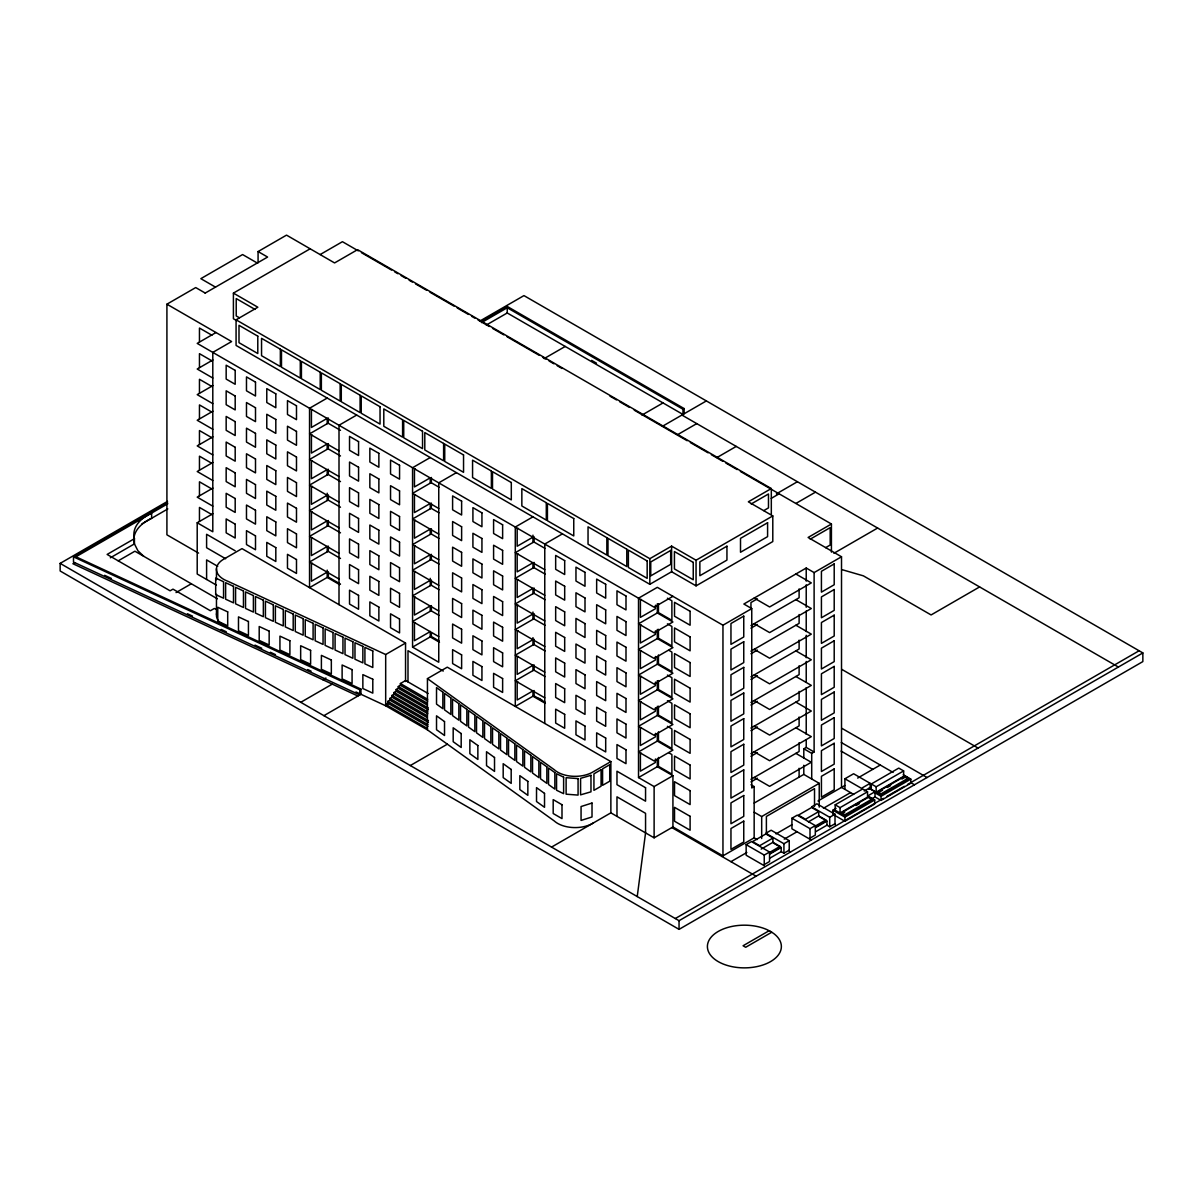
<?xml version="1.0" encoding="UTF-8"?>
<svg xmlns="http://www.w3.org/2000/svg" width="1203" height="1203" viewBox="0 0 1203 1203"><rect width="100%" height="100%" fill="white"/><g stroke="black" fill="none" stroke-linecap="round" stroke-linejoin="round"><path stroke-width="1.5" d="M637.229 896.551L645.56 832.882L645.56 813.333L616.974 796.837L616.974 816.386M198.585 553.109L166.916 534.824L166.916 304.194L195.713 287.562L205.232 293.066M258.074 262.81L258.074 251.562L286.525 235.126L334.584 262.931L357.562 249.668L771.318 488.553L771.318 514.177M205.157 293.096L267.607 257.051L258.074 251.562M236.465 320.509L233.412 318.75L233.412 293.111L310.133 248.81M320.163 254.555L342.434 241.698L358.268 250.841M771.318 488.553L748.341 501.816L772.792 515.922L772.792 541.561L696.056 585.861L671.605 571.741L649.831 584.312L236.074 345.441L236.074 319.818L257.848 307.231L233.412 293.111M215.999 332.539L197.202 343.396L654.116 607.199L672.928 596.327M212.871 359.968L197.202 369.02L212.796 378.028M212.871 385.592L197.202 394.644L212.796 403.652M212.871 411.215L197.202 420.268L212.796 429.276M212.871 436.839L197.202 445.892L212.796 454.899M212.871 462.478L197.202 471.516L212.796 480.523M327.201 398.058L309.547 408.253L309.547 587.635L328.344 576.778M312.344 409.546L311.427 410.088L311.427 427.456L326.464 418.779M480.012 320.975L523.952 295.607L1142.85 652.928L1142.85 661.59L679.048 929.363L60.15 570.989L60.15 563.38L167.548 501.365M323.923 715.665L360.93 694.281L360.93 689.078L359.787 689.74L359.787 694.958L73.503 562.057L73.503 556.854L167.533 502.568M481.29 321.412L507.23 306.434L684.116 408.569L684.116 413.787M167.818 503.726L75.924 556.778L360.93 689.078M481.546 322.599L507.23 307.757L682.973 409.231L684.116 408.569M74.781 562.658L72.917 563.726L357.923 696.026M141.969 523.861L167.818 508.929M486.358 325.021L507.23 312.975L682.973 414.449L682.973 409.231M212.871 488.102L197.202 497.14L212.796 506.147M328.344 423.02L309.547 433.877L339.005 450.899M312.344 435.17L311.427 435.712L311.427 453.08L326.464 444.403M110.33 557.801L134.435 543.876A47.564 27.458 0 0 1 151.623 518.282L151.623 513.064A47.564 27.458 0 0 0 134.435 538.673L107.112 554.433L170.104 590.808L172.976 589.139L210.39 610.748L214.314 608.477L216.901 609.68M356.674 415.065L339.005 425.26L339.005 604.643M118.24 560.824L134.916 551.2L217.352 598.793M216.39 585.109L197.202 574.026L197.202 522.764L212.871 513.726M328.344 448.644L309.547 459.501L339.005 476.523M312.344 460.794L311.427 461.335L311.427 478.704L326.464 470.027M328.344 474.268L309.547 485.125L339.005 502.147M312.344 486.418L311.427 486.959L311.427 504.328L326.464 495.651M544.177 358.584L565.215 346.449M328.344 499.892L309.547 510.749L339.005 527.771M312.344 512.057L311.427 512.583L311.427 529.952L326.464 521.29M176.044 592.583L191.322 583.771M430.238 457.546L412.569 467.741L412.569 647.124L438.749 662.221L438.749 482.839L456.403 472.644M415.381 469.035L414.449 469.561L414.449 486.944L429.501 478.268M328.344 525.531L309.547 536.388L339.005 553.395M312.344 537.681L311.427 538.207L311.427 555.575L326.464 546.914M431.381 482.508L412.569 493.365L438.749 508.478M415.381 494.659L414.449 495.185L414.449 512.568L429.501 503.892M328.344 551.154L309.547 562.012L339.005 579.019M312.344 563.305L311.427 563.831L311.427 581.214L326.464 572.538M431.381 508.132L412.569 518.989L438.749 534.102M415.381 520.282L414.449 520.809L414.449 538.192L429.501 529.515M431.381 533.756L412.569 544.613L438.749 559.726M415.381 545.906L414.449 546.448L414.449 563.816L429.501 555.139M642.011 415.065L663.033 402.93M431.381 559.38L412.569 570.237L438.749 585.35M662.507 426.253L706.372 400.93M415.381 571.53L414.449 572.072L414.449 589.44L429.501 580.763M532.959 516.839L515.29 527.034L515.29 706.417L534.102 695.56M677.394 434.794L696.748 423.621M518.102 528.343L517.17 528.869L517.17 546.237L532.222 537.576M431.381 585.004L412.569 595.861L438.749 610.974M415.381 597.154L414.449 597.696L414.449 615.064L429.501 606.387M534.102 541.816L515.29 552.673L544.764 569.681M518.102 553.966L517.17 554.493L517.17 571.861L532.222 563.199M562.433 533.861L544.764 544.057L544.764 723.439M431.381 610.628L412.569 621.485L438.749 636.598M415.381 622.793L414.449 623.319L414.449 640.688L429.501 632.011M322.9 679.77L325.908 678.026M716.898 457.591L736.236 446.418M300.78 702.296L332.269 684.116M534.102 567.44L515.29 578.297L544.764 595.305M405.546 643.064L241.983 548.628L224.359 558.809A24.677 14.241 0 0 0 227.968 581.305L385.682 654.522L405.546 643.064L405.546 681.499M518.102 579.59L517.17 580.117L517.17 597.5L532.222 588.823M412.569 647.124L431.381 636.252M534.102 593.064L515.29 603.921L544.764 620.928M518.102 605.214L517.17 605.741L517.17 623.124L532.222 614.447M427.697 701.063L400.404 685.304L400.404 683.53L405.622 680.522L428.103 693.499M427.2 704.973L398.298 688.281L398.298 686.522L400.404 685.304M428.313 709.8L396.193 691.259L396.193 689.499L398.298 688.281M427.817 713.71L394.088 694.236L394.088 692.477L396.193 691.259M427.321 717.605L391.998 697.214L391.998 695.454L394.088 694.236M428.433 722.447L389.892 700.191L389.892 698.432L391.998 697.214M387.787 704.567L387.787 701.409L389.892 700.191M593.244 823.017A24.677 14.241 0 0 1 554.252 820.942L427.441 729.875L427.441 678.627L447.29 667.169L610.868 761.604L610.868 812.852L551.56 847.092M534.102 618.688L515.29 629.545L544.764 646.552M518.102 630.838L517.17 631.364L517.17 648.748L532.222 640.071M236.074 319.818L649.831 558.688L671.605 546.117L696.056 560.222L772.792 515.922M751.183 503.982L768.476 493.982L768.476 507.892L763.77 510.613M776.371 493.877L797.409 481.726M771.228 498.388L779.138 493.816M534.102 644.312L515.29 655.169L544.764 672.191M518.102 656.462L517.17 657.003L517.17 674.372L532.222 665.695M796.055 503.365L815.454 492.162M641.319 599.485L640.402 600.011L640.402 617.38L655.44 608.718L655.44 605.244M534.102 669.936L515.29 680.793L544.764 697.815M518.102 682.086L517.17 682.627L517.17 699.996L532.222 691.319M657.319 612.959L638.522 623.816L654.116 632.823L672.928 621.966L657.319 612.959L657.319 603.801M641.319 625.109L640.402 625.635L640.402 643.019L655.44 634.342L655.44 630.868M410.313 765.544L447.336 744.176M831.423 552.132L831.423 524.012L808.1 537.47L841.514 556.763L841.514 787.394L853.664 794.416M810.251 539.155L830.19 527.636L830.19 545.019L825.589 547.666M657.319 638.582L638.522 649.44L654.116 658.447L672.928 647.59L657.319 638.582L657.319 629.425M641.319 650.733L640.402 651.259L640.402 668.642L655.44 659.966L655.44 656.492M841.514 556.763L814.115 572.583L806.221 568.027L743.86 604.026L751.755 608.583L751.755 787.965L754.161 786.582L754.161 837.829L757.168 839.574M833.92 553.275L877.619 528.042M757.379 598.823L750.958 602.538L750.958 609.62M722.958 625.214L722.958 855.844L672.928 826.972L672.928 775.709L654.116 786.567L638.522 777.559L638.522 598.192L657.319 587.335L722.958 625.214L751.755 608.583M657.319 664.206L638.522 675.063L654.116 684.071L672.928 673.214L657.319 664.206L657.319 656.883M641.319 676.357L640.402 676.883L640.402 694.266L655.44 685.59L655.44 682.116M750.958 625.545L799.108 597.756L799.108 588.899M750.958 628.161L757.379 624.447M657.319 689.83L638.522 700.687L654.116 709.695L672.928 698.838L657.319 689.83L657.319 680.672M641.319 701.981L640.402 702.522L640.402 719.89L655.44 711.214L655.44 707.74M750.958 651.184L799.108 623.38L799.108 614.522M750.958 653.785L757.379 650.071M657.319 715.454L638.522 726.311L654.116 735.319L672.928 724.462L657.319 715.454L657.319 706.311M641.319 727.604L640.402 728.146L640.402 745.514L655.44 736.837L655.44 733.364M750.958 676.808L799.108 649.003L799.108 640.146M750.958 679.409L757.379 675.71M610.868 761.604L593.244 771.77A24.677 14.241 0 0 1 554.252 769.694L427.441 678.627M657.319 741.078L638.522 751.935L654.116 760.943L672.928 750.086L657.319 741.078L657.319 733.755M641.319 753.228L640.402 753.77L640.402 771.138L655.44 762.461L655.44 758.988M750.958 702.432L799.108 674.627L799.108 665.785M750.958 705.033L757.379 701.334M638.522 777.559L657.319 766.702L672.928 775.709M979.603 586.929L931.092 614.944L863.378 575.846L842.311 569.741M750.958 728.056L799.108 700.251L799.108 691.409M750.958 730.657L757.379 726.958M750.958 753.679L799.108 725.89L799.108 717.033M750.958 756.281L757.379 752.582M750.958 779.303L799.108 751.514L799.108 742.657M803.799 757.95L803.799 748.792L806.221 747.409L814.115 751.965L814.115 572.583M610.868 812.852L654.116 837.829L672.928 826.972M750.958 781.92L757.379 778.206M803.799 748.792L811.709 753.349L814.115 751.965M754.176 803.078L803.799 774.416L819.228 783.318L819.228 807.123M754.161 812.205L761.679 816.551L819.228 783.318M844.912 789.363L844.912 778.777L853.604 773.755L870.16 783.318L870.16 788.687L869.002 789.363L869.002 788.251L864.235 791.003M721.905 856.461L754.221 837.784M817.98 800.987L844.747 785.529M857.664 778.07L880.25 765.033M746.146 844.656L764.236 855.092L764.236 865.679L746.146 855.243L746.146 844.656L751.454 841.589L769.544 852.025L769.544 861.513L764.236 864.581M811.318 840.01L791.935 828.807L791.935 818.22L797.228 815.153L815.318 825.604L815.318 835.093L810.01 838.145M776.01 833.905L792.055 824.641M730.928 861.664L746.837 852.491M823.408 808.281L850.536 792.612M772.943 838.04L759.71 845.679L752.597 841.589L765.845 833.95L772.943 838.04L772.943 842.326L761.168 849.107M818.717 811.619L805.484 819.258L798.386 815.153L811.619 807.514L818.717 811.619L818.717 815.89L808.416 821.829M870.16 783.318L861.468 788.326L844.912 778.777M835.183 804.822L862.656 788.973L867.528 791.785L867.528 797.153L840.055 813.017L835.183 810.205L835.183 804.822L840.055 807.634L867.528 791.785M871.288 783.98L898.761 768.115L903.633 770.928L903.633 776.311L876.16 792.175L871.288 789.363L871.288 783.98L876.16 786.792L903.633 770.928M832.897 814.311L832.897 810.205L836.07 808.371M784.236 839.138L797.033 831.754M764.236 855.092L769.544 852.025M789.228 840.656L771.153 830.22L765.845 833.288L783.935 843.724L789.228 840.656L789.228 851.258L790.536 852.01M791.935 818.22L810.01 828.656L815.318 825.604M835.017 814.236L816.927 803.784L811.619 806.852L829.709 817.288L835.017 814.236L835.017 824.822M769.74 852.356L780.04 846.416L780.04 847.514L769.74 853.468M815.529 825.935L825.814 819.995L825.814 821.093L815.529 827.032M903.273 774.777L910.806 779.123L910.806 783.228L881.032 800.416L875.017 796.942L875.017 791.724L868.671 795.394L868.671 796.491L874.686 799.965L874.686 804.085L844.927 821.258L834.401 815.183M769.995 853.98L781.183 847.514L781.183 851.634L769.995 858.085M815.769 827.544L826.957 821.093L826.957 825.198L815.769 831.664M841.559 812.777L869.032 796.927L872.401 798.867L872.401 799.965L844.927 815.829L841.559 813.89L841.559 812.777L844.927 814.732L872.401 798.867M877.664 791.935L905.137 776.07L908.506 778.025L908.506 779.123L881.032 794.988L877.664 793.033L877.664 791.935L881.032 793.875L908.506 778.025M841.559 813.89L844.792 812.025M856.1 805.484L859.333 803.619M877.664 793.033L882.521 790.236M887.363 787.439L890.596 785.574M901.904 779.048L905.137 777.183L908.506 779.123M871.844 798.777L875.017 796.942M832.897 810.205L844.927 817.153L874.686 799.965M875.017 792.837L881.032 796.311L910.806 779.123M781.183 851.634L783.935 853.213L789.228 850.145M826.957 825.198L829.709 826.777L835.017 823.724M675.304 918.536L883.468 798.356M886.671 796.506L904.31 786.326M907.513 784.476L1139.106 650.763M60.15 563.38L679.048 920.701L1142.85 652.928M769.123 930.731L743.063 945.769L745.68 947.272L771.74 932.235M73.503 556.854L359.787 689.74M104.646 575.32L111.398 578.448M187.427 613.741L192.495 616.101M221.202 629.425L226.269 631.786M254.991 645.109L261.743 648.237M270.359 652.252L275.457 654.612M307.667 669.56L311.066 671.139M355.938 691.966L385.682 705.785L427.441 729.875M591.62 360.374L596.493 363.186M681.921 415.05L1118.384 667.048M361.441 252.675L391.546 270.058M394.719 271.878L397.922 273.728M401.125 275.577L405.922 278.359M409.14 280.209L412.343 282.058M415.546 283.908L426.764 290.374M429.967 292.224L453.997 306.103M457.2 307.953L468.418 314.434M471.621 316.284L474.824 318.133M478.027 319.983L489.305 326.494M492.538 328.359L503.831 334.885M507.064 336.75L539.365 355.396M542.583 357.261L545.831 359.126M549.064 360.99L553.936 363.802M557.169 365.682L562.027 368.479M609.981 396.163L616.462 399.907M619.71 401.772L629.425 407.396M634.237 410.163L687.154 440.719M690.357 442.569L708.116 452.824M711.349 454.689L722.642 461.215M725.875 463.065L737.168 469.591M740.401 471.456L831.423 524.012M257.262 263.021L242.585 254.555L200.841 278.66L215.502 287.126M795.875 573.996L811.303 582.899L769.604 606.959L754.191 598.056M795.875 599.62L811.303 608.523L769.604 632.598L754.191 623.68M255.036 309.427L236.224 298.57L236.224 315.938L239.367 317.757M795.875 625.244L811.303 634.146L769.604 658.221L754.191 649.319M841.799 669.379L978.084 748.055M795.875 650.868L811.303 659.77L769.604 683.845L754.191 674.943M166.916 304.194L231.608 341.547L212.796 352.404L212.796 531.771L197.202 522.764M211.908 335.231L199.457 328.043L199.457 341.938M667.409 598.222L671.891 600.793L671.891 620.342L658.447 612.583L658.447 603.711M795.875 676.492L811.303 685.394L769.604 709.469L754.191 700.567M340.494 430.343L328.329 423.321L328.329 417.982M438.99 487.2L431.366 482.794L431.366 477.471M545.049 548.433L534.087 542.102L534.087 536.779M211.908 360.855L199.457 353.667L199.457 367.562M667.409 623.846L671.891 626.432L671.891 645.966L658.447 638.222L658.447 629.334M842.055 728.432L927.062 777.514M795.875 702.116L811.303 711.033L769.604 735.093L754.191 726.191M841.288 742.537L893.092 772.431M910.731 782.627L914.475 784.777M340.494 455.967L328.329 448.945L328.329 443.606M438.99 512.824L431.366 508.433L431.366 503.095M545.049 574.072L534.087 567.726L534.087 562.402M211.908 386.494L199.457 379.291L199.457 393.201M668.898 650.327L671.891 652.056L671.891 671.59L658.447 663.845L658.447 654.958M841.077 751.093L872.731 769.379M795.875 727.755L811.303 736.657L769.604 760.717L754.191 751.815M340.494 481.591L328.329 474.568L328.329 469.245M438.99 538.448L431.366 534.057L431.366 528.719M545.049 599.696L534.087 593.365L534.087 588.026M869.002 788.251L875.017 791.724M211.908 412.118L199.457 404.915L199.457 418.824M667.409 675.094L671.891 677.68L671.891 697.229L658.447 689.469L658.447 680.582M795.875 753.379L811.303 762.281L769.604 786.341L754.191 777.439M870.16 798.672L872.401 799.965M340.494 507.215L328.329 500.192L328.329 494.869M438.99 564.072L431.366 559.681L431.366 554.342M545.049 625.319L534.087 618.989L534.087 613.65M211.908 437.742L199.457 430.554L199.457 444.448M667.409 700.717L671.891 703.304L671.891 722.853L658.447 715.093L658.447 706.206M340.494 532.839L328.329 525.816L328.329 520.493M438.99 589.711L431.366 585.305L431.366 579.966M545.049 650.943L534.087 644.613L534.087 639.274M211.908 463.366L199.457 456.178L199.457 470.072M667.409 726.341L671.891 728.928L671.891 748.477L658.447 740.717L658.447 731.83M818.717 815.89L825.814 819.995M819.288 816.657L826.957 821.093M751.003 784.762L754.161 786.582M340.494 558.463L328.329 551.44L328.329 546.117M438.99 615.334L431.366 610.929L431.366 605.605M545.049 676.567L534.087 670.236L534.087 664.898M211.908 488.989L199.457 481.801L199.457 495.696M668.898 752.837L671.891 754.552L671.891 774.1L658.447 766.341L658.447 757.454M538.749 698.251L541.861 700.041M340.494 584.087L328.329 577.079L328.329 571.741M438.99 640.958L431.366 636.552L431.366 633.004M545.049 702.191L534.087 695.86L534.087 690.537M339.607 584.598L327.201 577.44L327.201 570.117M439.471 642.252L430.238 636.913L430.238 631.425M545.365 703.394L532.959 696.221L532.959 690.733M211.908 514.613L199.457 507.425L199.457 521.32M772.943 842.326L780.04 846.416M773.514 843.092L781.183 847.514M235.186 550.794L206.6 534.282L206.6 547.741L225.653 558.748M443.245 671.063L407.997 650.703L407.997 681.981M671.875 827.574L756.116 876.205M217.713 566.327L206.6 559.906L206.6 579.455M400.404 683.53L427.697 699.304M398.298 686.522L427.2 703.199M396.193 689.499L428.313 708.041M394.088 692.477L427.817 711.935M391.998 695.454L427.321 715.845M389.892 698.432L428.433 720.672M387.787 701.409L427.937 724.582M427.937 726.356L387.787 703.169L385.682 704.387L427.441 728.492M143.743 556.297L137.909 550.763L134.435 543.876L134.435 538.673M905.137 776.07L905.137 777.183M881.032 793.875L881.032 794.988M881.032 796.311L881.032 800.416M876.16 786.792L876.16 792.175M869.032 796.927L869.032 798.025M844.927 814.732L844.927 815.829M844.927 817.153L844.927 821.258M840.055 807.634L840.055 813.017M829.709 817.288L829.709 826.777M814.521 806.356L814.521 788.642L766.386 816.446L766.386 834.145M811.709 753.349L811.709 778.988M810.01 828.656L810.01 839.258M806.221 568.027L806.221 581.109M806.221 584.838L806.221 607.259M806.221 611.004L806.221 631.545M806.221 635.289L806.221 657.71M806.221 661.455L806.221 681.996M806.221 687.605L806.221 734.326M806.221 739.935L806.221 747.409M803.799 765.273L803.799 774.416M799.108 768.281L799.108 777.138M783.935 843.724L783.935 853.213M761.679 816.551L761.679 838.521M696.056 560.222L696.056 585.861M679.048 920.701L679.048 929.363M671.605 546.117L671.605 571.741M657.319 759.379L657.319 766.702M654.116 786.567L654.116 837.829M649.831 558.688L649.831 584.312M532.959 535.155L532.959 542.463M532.959 562.598L532.959 568.102M532.959 588.237L532.959 593.726M532.959 612.026L532.959 619.35M532.959 637.65L532.959 644.973M532.959 665.109L532.959 670.597M507.23 307.757L507.23 312.975M430.238 477.681L430.238 483.17M430.238 503.305L430.238 508.794M430.238 528.929L430.238 534.418M430.238 554.553L430.238 560.042M430.238 578.342L430.238 585.666M430.238 605.801L430.238 611.289M385.682 654.522L385.682 705.785M327.201 418.193L327.201 423.682M327.201 443.817L327.201 449.305M327.201 469.441L327.201 474.929M327.201 493.23L327.201 500.553M327.201 520.688L327.201 526.177M327.201 546.312L327.201 551.816M216.465 568.703L216.465 579.696M216.465 594.327L216.465 614.462M227.968 627.349A24.677 14.241 0 0 1 217.006 612.282M670.688 550.448L650.748 561.966L650.748 575.861L670.688 564.342L670.688 550.448M726.943 546.192L699.86 561.831L699.86 575.726L726.943 560.102L726.943 546.192M767.589 522.734L740.507 538.373L740.507 552.267L767.589 536.628L767.589 522.734M743.755 616.131L730.958 623.515L730.958 644.357L743.755 636.973L743.755 616.131M834.205 563.906L821.423 571.29L821.423 592.132L834.205 584.748L834.205 563.906M743.755 641.755L730.958 649.139L730.958 669.981L743.755 662.597L743.755 641.755M834.205 589.53L821.423 596.914L821.423 617.756L834.205 610.372L834.205 589.53M743.755 667.379L730.958 674.763L730.958 695.62L743.755 688.236L743.755 667.379M834.205 615.154L821.423 622.537L821.423 643.379L834.205 635.996L834.205 615.154M601.079 769.709L593.936 773.83L593.936 790.341L601.079 786.206L601.079 769.709M609.726 764.702L602.583 768.837L602.583 785.333L609.726 781.213L609.726 764.702M743.755 693.003L730.958 700.387L730.958 721.244L743.755 713.86L743.755 693.003M834.205 640.778L821.423 648.161L821.423 669.003L834.205 661.62L834.205 640.778M743.755 718.627L730.958 726.01L730.958 746.868L743.755 739.484L743.755 718.627M834.205 666.402L821.423 673.785L821.423 694.642L834.205 687.259L834.205 666.402M743.755 744.266L730.958 751.649L730.958 772.491L743.755 765.108L743.755 744.266M834.205 692.026L821.423 699.409L821.423 720.266L834.205 712.883L834.205 692.026M743.755 769.89L730.958 777.273L730.958 798.115L743.755 790.732L743.755 769.89M834.205 717.65L821.423 725.033L821.423 745.89L834.205 738.507L834.205 717.65M743.755 795.514L730.958 802.897L730.958 823.739L743.755 816.356L743.755 795.514M834.205 743.289L821.423 750.672L821.423 771.514L834.205 764.131L834.205 743.289M743.755 821.138L730.958 828.521L730.958 849.363L743.755 841.98L743.755 821.138M834.205 768.912L821.423 776.296L821.423 797.138L834.205 789.754L834.205 768.912M590.974 775.318L580.583 778.341L580.583 794.852L590.974 791.83L590.974 775.318M592.011 803.048L581.064 806.536L581.064 820.431L592.011 816.957L592.011 803.048M578.072 778.597L566.117 777.694L566.117 794.191L578.072 795.093L578.072 778.597M563.621 777.153L556.553 773.755L556.553 790.251L563.621 793.664L563.621 777.153M561.996 804.717L553.185 799.619L553.185 813.514L561.996 818.626L561.996 804.717M223.563 581.726L215.683 578.072L215.683 594.568L223.563 598.222L223.563 581.726M233.502 586.342L225.623 582.688L225.623 599.184L233.502 602.853L233.502 586.342M243.457 590.959L235.577 587.305L235.577 603.816L243.457 607.47L243.457 590.959M253.397 595.575L245.532 591.921L245.532 608.432L253.397 612.086L253.397 595.575M263.352 600.192L255.472 596.538L255.472 613.049L263.352 616.703L263.352 600.192M273.307 604.823L265.427 601.154L265.427 617.665L273.307 621.319L273.307 604.823M283.246 609.44L275.382 605.786L275.382 622.282L283.246 625.936L283.246 609.44M293.201 614.056L285.322 610.402L285.322 626.898L293.201 630.552L293.201 614.056M303.156 618.673L295.276 615.019L295.276 631.515L303.156 635.184L303.156 618.673M313.096 623.289L305.231 619.635L305.231 636.146L313.096 639.801L313.096 623.289M323.051 627.906L315.171 624.252L315.171 640.763L323.051 644.417L323.051 627.906M333.005 632.522L325.126 628.868L325.126 645.379L333.005 649.034L333.005 632.522M342.945 637.154L335.081 633.485L335.081 649.996L342.945 653.65L342.945 637.154M352.9 641.77L345.02 638.116L345.02 654.612L352.9 658.267L352.9 641.77M362.855 646.387L354.975 642.733L354.975 659.229L362.855 662.883L362.855 646.387M372.795 651.003L364.915 647.349L364.915 663.845L372.795 667.515L372.795 651.003M227.698 611.876L217.758 607.259L217.758 621.154L227.698 625.786L227.698 611.876M248.435 621.5L238.48 616.883L238.48 630.778L248.435 635.395L248.435 621.5M269.156 631.124L259.201 626.507L259.201 640.402L269.156 645.019L269.156 631.124M289.893 640.748L279.938 636.131L279.938 650.026L289.893 654.643L289.893 640.748M310.615 650.372L300.66 645.755L300.66 659.65L310.615 664.267L310.615 650.372M331.336 659.996L321.396 655.364L321.396 669.274L331.336 673.891L331.336 659.996M352.073 669.62L342.118 664.988L342.118 678.898L352.073 683.515L352.073 669.62M372.795 679.229L362.855 674.612L362.855 688.522L372.795 693.139L372.795 679.229M770.521 931.423L766.882 929.588A36.977 21.338 0 0 0 708.281 941.904A36.977 21.338 0 0 0 752.386 967.362A36.977 21.338 0 0 0 773.709 933.528L770.521 931.423M693.244 562.402L674.432 551.545L674.432 568.914L693.244 579.771L693.244 562.402M257.788 336.163L238.991 325.306L238.991 342.675L257.788 353.532L257.788 336.163M280.359 349.186L261.547 338.329L261.547 355.697L280.359 366.554L280.359 349.186M300.299 360.689L281.487 349.832L281.487 367.216L300.299 378.073L300.299 360.689M320.224 372.208L301.427 361.351L301.427 378.719L320.224 389.577L320.224 372.208M340.163 383.712L321.366 372.855L321.366 390.238L340.163 401.095L340.163 383.712M360.103 395.231L341.291 384.374L341.291 401.742L360.103 412.599L360.103 395.231M380.043 406.734L361.231 395.877L361.231 413.246L380.043 424.103L380.043 406.734M402.599 419.772L383.802 408.9L383.802 426.283L402.599 437.14L402.599 419.772M422.539 431.276L403.727 420.418L403.727 437.787L422.539 448.644L422.539 431.276M443.606 443.441L424.794 432.584L424.794 449.952L443.606 460.809L443.606 443.441M463.546 454.945L444.734 444.087L444.734 461.456L463.546 472.313L463.546 454.945M491.38 471.02L472.568 460.163L472.568 477.531L491.38 488.388L491.38 471.02M511.305 482.523L492.508 471.666L492.508 489.035L511.305 499.892L511.305 482.523M546.297 502.719L521.846 488.613L521.846 505.982L546.297 520.102L546.297 502.719M573.756 518.568L547.425 503.38L547.425 520.749L573.756 535.952L573.756 518.568M606.853 537.681L588.041 526.824L588.041 544.207L606.853 555.064L606.853 537.681M626.793 549.2L607.981 538.342L607.981 555.711L626.793 566.568L626.793 549.2M647.169 560.959L628.372 550.102L628.372 567.485L647.169 578.342L647.169 560.959M690.101 611.304L674.522 602.327L674.522 616.222L690.101 625.214L690.101 611.304M235.186 370.389L226.164 365.186L226.164 379.08L235.186 384.283L235.186 370.389M255.502 382.118L246.48 376.9L246.48 390.81L255.502 396.013L255.502 382.118M275.818 393.847L266.78 388.629L266.78 402.524L275.818 407.742L275.818 393.847M296.494 405.787L287.472 400.584L287.472 414.479L296.494 419.682L296.494 405.787M358.569 441.621L349.532 436.403L349.532 450.313L358.569 455.516L358.569 441.621M378.87 453.351L369.847 448.133L369.847 462.027L378.87 467.245L378.87 453.351M399.561 465.29L390.539 460.072L390.539 473.982L399.561 479.185L399.561 465.29M461.621 501.125L452.599 495.907L452.599 509.816L461.621 515.019L461.621 501.125M481.937 512.854L472.914 507.636L472.914 521.531L481.937 526.749L481.937 512.854M502.628 524.794L493.591 519.576L493.591 533.485L502.628 538.688L502.628 524.794M564.688 560.628L555.666 555.41L555.666 569.32L564.688 574.523L564.688 560.628M585.004 572.357L575.966 567.139L575.966 581.034L585.004 586.252L585.004 572.357M605.695 584.297L596.658 579.079L596.658 592.989L605.695 598.192L605.695 584.297M625.996 596.026L616.974 590.808L616.974 604.718L625.996 609.921L625.996 596.026M690.101 636.943L674.522 627.951L674.522 641.846L690.101 650.838L690.101 636.943M235.186 396.013L226.164 390.81L226.164 404.704L235.186 409.922L235.186 396.013M255.502 407.742L246.48 402.539L246.48 416.433L255.502 421.636L255.502 407.742M275.818 419.471L266.78 414.253L266.78 428.163L275.818 433.366L275.818 419.471M296.494 431.411L287.472 426.208L287.472 440.103L296.494 445.305L296.494 431.411M358.569 467.245L349.532 462.027L349.532 475.937L358.569 481.14L358.569 467.245M378.87 478.974L369.847 473.756L369.847 487.666L378.87 492.869L378.87 478.974M399.561 490.914L390.539 485.711L390.539 499.606L399.561 504.809L399.561 490.914M461.621 526.749L452.599 521.531L452.599 535.44L461.621 540.643L461.621 526.749M481.937 538.478L472.914 533.26L472.914 547.17L481.937 552.372L481.937 538.478M502.628 550.418L493.591 545.215L493.591 559.109L502.628 564.312L502.628 550.418M564.688 586.252L555.666 581.034L555.666 594.944L564.688 600.147L564.688 586.252M585.004 597.981L575.966 592.763L575.966 606.673L585.004 611.876L585.004 597.981M605.695 609.921L596.658 604.718L596.658 618.613L605.695 623.816L605.695 609.921M625.996 621.65L616.974 616.432L616.974 630.342L625.996 635.545L625.996 621.65M690.101 662.567L674.522 653.575L674.522 667.47L690.101 676.462L690.101 662.567M235.186 421.636L226.164 416.433L226.164 430.328L235.186 435.546L235.186 421.636M255.502 433.366L246.48 428.163L246.48 442.057L255.502 447.26L255.502 433.366M275.818 445.095L266.78 439.877L266.78 453.787L275.818 458.99L275.818 445.095M296.494 457.035L287.472 451.832L287.472 465.726L296.494 470.944L296.494 457.035M358.569 492.869L349.532 487.666L349.532 501.561L358.569 506.764L358.569 492.869M378.87 504.598L369.847 499.38L369.847 513.29L378.87 518.493L378.87 504.598M399.561 516.538L390.539 511.335L390.539 525.23L399.561 530.448L399.561 516.538M461.621 552.372L452.599 547.17L452.599 561.064L461.621 566.267L461.621 552.372M481.937 564.102L472.914 558.884L472.914 572.793L481.937 577.996L481.937 564.102M502.628 576.042L493.591 570.839L493.591 584.733L502.628 589.951L502.628 576.042M564.688 611.876L555.666 606.673L555.666 620.568L564.688 625.771L564.688 611.876M585.004 623.605L575.966 618.387L575.966 632.297L585.004 637.5L585.004 623.605M605.695 635.545L596.658 630.342L596.658 644.237L605.695 649.455L605.695 635.545M625.996 647.274L616.974 642.071L616.974 655.966L625.996 661.169L625.996 647.274M690.101 688.191L674.522 679.199L674.522 693.093L690.101 702.086L690.101 688.191M235.186 447.275L226.164 442.057L226.164 455.952L235.186 461.17L235.186 447.275M255.502 458.99L246.48 453.787L246.48 467.681L255.502 472.899L255.502 458.99M275.818 470.719L266.78 465.516L266.78 479.411L275.818 484.614L275.818 470.719M296.494 482.659L287.472 477.456L287.472 491.35L296.494 496.568L296.494 482.659M358.569 518.493L349.532 513.29L349.532 527.185L358.569 532.403L358.569 518.493M378.87 530.222L369.847 525.019L369.847 538.914L378.87 544.117L378.87 530.222M399.561 542.162L390.539 536.959L390.539 550.854L399.561 556.072L399.561 542.162M461.621 577.996L452.599 572.793L452.599 586.688L461.621 591.906L461.621 577.996M481.937 589.726L472.914 584.523L472.914 598.417L481.937 603.62L481.937 589.726M502.628 601.665L493.591 596.462L493.591 610.357L502.628 615.575L502.628 601.665M564.688 637.5L555.666 632.297L555.666 646.191L564.688 651.409L564.688 637.5M585.004 649.229L575.966 644.026L575.966 657.921L585.004 663.124L585.004 649.229M605.695 661.169L596.658 655.966L596.658 669.86L605.695 675.078L605.695 661.169M625.996 672.898L616.974 667.695L616.974 681.59L625.996 686.793L625.996 672.898M690.101 713.815L674.522 704.823L674.522 718.717L690.101 727.71L690.101 713.815M235.186 472.899L226.164 467.681L226.164 481.576L235.186 486.794L235.186 472.899M255.502 484.614L246.48 479.411L246.48 493.305L255.502 498.523L255.502 484.614M275.818 496.343L266.78 491.14L266.78 505.034L275.818 510.252L275.818 496.343M296.494 508.298L287.472 503.08L287.472 516.974L296.494 522.192L296.494 508.298M358.569 544.117L349.532 538.914L349.532 552.809L358.569 558.027L358.569 544.117M378.87 555.846L369.847 550.643L369.847 564.538L378.87 569.756L378.87 555.846M399.561 567.801L390.539 562.583L390.539 576.478L399.561 581.696L399.561 567.801M461.621 603.62L452.599 598.417L452.599 612.312L461.621 617.53L461.621 603.62M481.937 615.35L472.914 610.147L472.914 624.041L481.937 629.259L481.937 615.35M502.628 627.304L493.591 622.086L493.591 635.981L502.628 641.199L502.628 627.304M564.688 663.124L555.666 657.921L555.666 671.815L564.688 677.033L564.688 663.124M585.004 674.853L575.966 669.65L575.966 683.545L585.004 688.748L585.004 674.853M605.695 686.808L596.658 681.59L596.658 695.484L605.695 700.702L605.695 686.808M625.996 698.522L616.974 693.319L616.974 707.214L625.996 712.432L625.996 698.522M690.101 739.439L674.522 730.447L674.522 744.356L690.101 753.334L690.101 739.439M235.186 498.523L226.164 493.305L226.164 507.2L235.186 512.418L235.186 498.523M255.502 510.252L246.48 505.034L246.48 518.929L255.502 524.147L255.502 510.252M275.818 521.967L266.78 516.764L266.78 530.658L275.818 535.876L275.818 521.967M296.494 533.921L287.472 528.703L287.472 542.598L296.494 547.816L296.494 533.921M358.569 569.756L349.532 564.538L349.532 578.432L358.569 583.65L358.569 569.756M378.87 581.47L369.847 576.267L369.847 590.162L378.87 595.38L378.87 581.47M399.561 593.425L390.539 588.207L390.539 602.101L399.561 607.32L399.561 593.425M461.621 629.259L452.599 624.041L452.599 637.936L461.621 643.154L461.621 629.259M481.937 640.973L472.914 635.77L472.914 649.665L481.937 654.883L481.937 640.973M502.628 652.928L493.591 647.71L493.591 661.605L502.628 666.823L502.628 652.928M564.688 688.763L555.666 683.545L555.666 697.439L564.688 702.657L564.688 688.763M585.004 700.477L575.966 695.274L575.966 709.168L585.004 714.387L585.004 700.477M605.695 712.432L596.658 707.214L596.658 721.108L605.695 726.326L605.695 712.432M625.996 724.146L616.974 718.943L616.974 732.838L625.996 738.056L625.996 724.146M690.101 765.063L674.522 756.07L674.522 769.98L690.101 778.958L690.101 765.063M235.186 524.147L226.164 518.929L226.164 532.839L235.186 538.042L235.186 524.147M255.502 535.876L246.48 530.658L246.48 544.553L255.502 549.771L255.502 535.876M275.818 547.606L266.78 542.388L266.78 556.282L275.818 561.5L275.818 547.606M296.494 559.545L287.472 554.327L287.472 568.237L296.494 573.44L296.494 559.545M358.569 595.38L349.532 590.162L349.532 604.056L358.569 609.274L358.569 595.38M378.87 607.109L369.847 601.891L369.847 615.786L378.87 621.004L378.87 607.109M399.561 619.049L390.539 613.831L390.539 627.725L399.561 632.943L399.561 619.049M461.621 654.883L452.599 649.665L452.599 663.56L461.621 668.778L461.621 654.883M481.937 666.597L472.914 661.394L472.914 675.289L481.937 680.507L481.937 666.597M502.628 678.552L493.591 673.334L493.591 687.229L502.628 692.447L502.628 678.552M564.688 714.387L555.666 709.168L555.666 723.063L564.688 728.281L564.688 714.387M585.004 726.101L575.966 720.898L575.966 734.792L585.004 740.01L585.004 726.101M605.695 738.056L596.658 732.838L596.658 746.732L605.695 751.95L605.695 738.056M625.996 749.785L616.974 744.567L616.974 758.461L625.996 763.679L625.996 749.785M690.101 790.687L674.522 781.709L674.522 795.604L690.101 804.596L690.101 790.687M645.56 787.709L616.974 771.213L616.974 784.672L645.56 801.183L645.56 787.709M690.101 816.311L674.522 807.333L674.522 821.228L690.101 830.22L690.101 816.311M442.854 692.161L436.524 687.62L436.524 704.116L442.854 708.672L442.854 692.161M450.854 697.905L444.524 693.364L444.524 709.86L450.854 714.417L450.854 697.905M458.854 703.65L452.523 699.108L452.523 715.605L458.854 720.161L458.854 703.65M466.854 709.394L460.523 704.853L460.523 721.349L466.854 725.905L466.854 709.394M474.854 715.138L468.523 710.597L468.523 727.093L474.854 731.65L474.854 715.138M482.854 720.883L476.523 716.341L476.523 732.838L482.854 737.394L482.854 720.883M490.854 726.627L484.523 722.086L484.523 738.582L490.854 743.138L490.854 726.627M498.854 732.371L492.523 727.83L492.523 744.326L498.854 748.883L498.854 732.371M506.854 738.116L500.523 733.574L500.523 750.07L506.854 754.627L506.854 738.116M514.854 743.86L508.523 739.319L508.523 755.815L514.854 760.371L514.854 743.86M522.854 749.604L516.523 745.063L516.523 761.559L522.854 766.116L522.854 749.604M530.854 755.349L524.523 750.807L524.523 767.303L530.854 771.86L530.854 755.349M538.854 761.093L532.523 756.552L532.523 773.048L538.854 777.604L538.854 761.093M546.854 766.837L540.523 762.296L540.523 778.792L546.854 783.348L546.854 766.837M554.854 772.582L548.523 768.04L548.523 784.536L554.854 789.093L554.854 772.582M444.524 721.589L436.524 715.845L436.524 729.74L444.524 735.484L444.524 721.589M461.185 733.559L453.185 727.815L453.185 741.71L461.185 747.454L461.185 733.559M477.862 745.529L469.862 739.785L469.862 753.679L477.862 759.424L477.862 745.529M494.523 757.499L486.523 751.755L486.523 765.649L494.523 771.394L494.523 757.499M511.185 769.454L503.185 763.71L503.185 777.619L511.185 783.364L511.185 769.454M527.846 781.424L519.846 775.679L519.846 789.574L527.846 795.318L527.846 781.424M544.523 793.394L536.523 787.649L536.523 801.544L544.523 807.288L544.523 793.394"/></g></svg>
